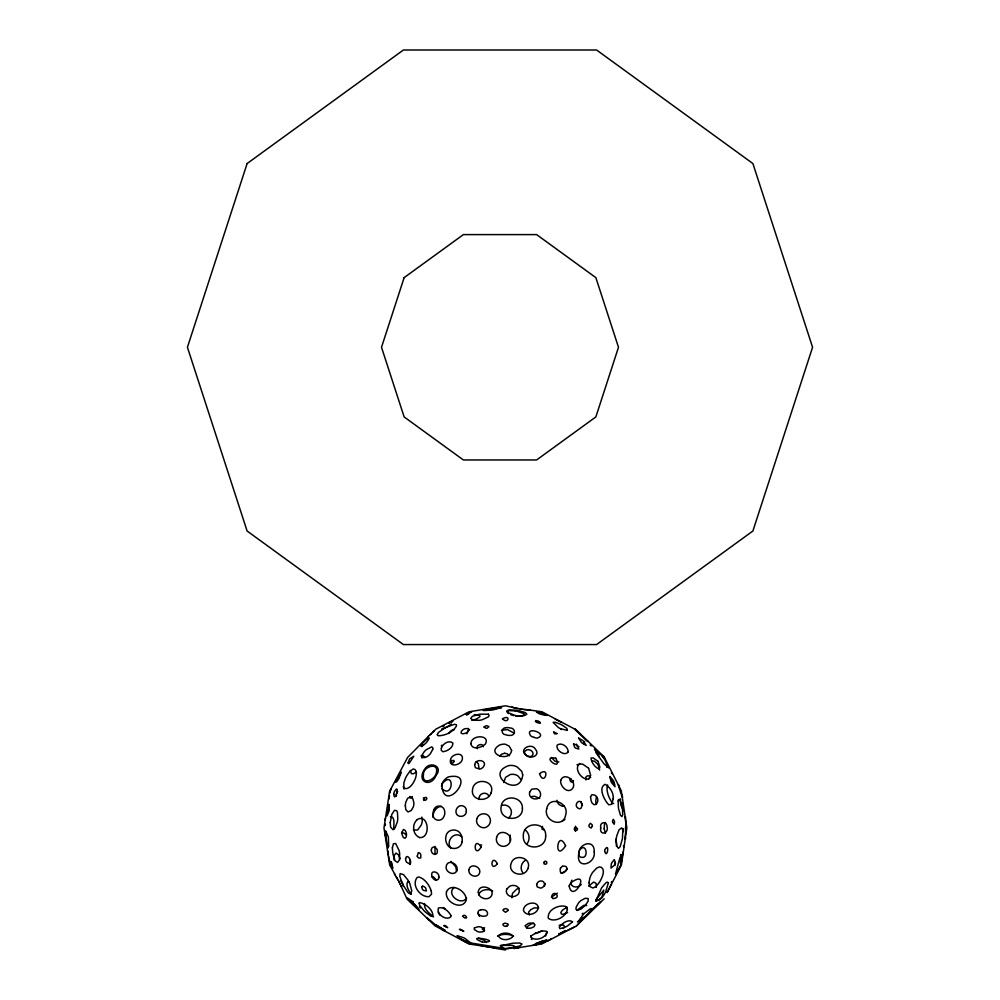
<?xml version="1.0" encoding="UTF-8"?>
<svg xmlns="http://www.w3.org/2000/svg" width="1000" height="1000" viewBox="0 0 1000 1000"><rect width="100%" height="100%" fill="white"/><g stroke="black" fill="none" stroke-linecap="round" stroke-linejoin="round"><path stroke-width="1.5" d="M611 885.438L611.388 884.163L607.075 892.638L621.4 865.013L626.85 827.9L621.287 790.825L604.175 756.963L576.263 729.85L558.125 720.375M437.312 734.775L438.237 735.763C445.225 735.7 452.875 732.138 456.463 725.987L456.337 724.663L454.263 724.325L446.763 727.05A16.725 3.6 -27.6 0 0 444.637 728.162L438.338 732.5L437.312 734.7M391.4 861.975C391.975 870.913 388.787 860.35 388.675 856.525M620.475 798.913L620.65 803.562A10.113 2.188 80.9 0 0 620.875 804.95L623.2 810.512L623.15 807.738M396.375 796.15L396.463 794.862M604.175 828.825L604.5 824.137L605.5 822.45M623.462 828.713L623.438 831.688M503.688 782.525L505.55 777.35L510.35 774.488A9.25 7.8 9.3 0 1 517.712 775.688L521.35 779.912M389.7 790.788L383.975 827.9L389.7 865.013L395.225 874.9M388.4 804.55L388.475 806.95L389.35 806.637M400.312 775.075L401.262 772.05M469.312 713.312L467.95 714.362A3.013 0.65 -27.6 0 1 467.562 714.562L467.25 714.712M572.513 921.85L567.537 925.938A12.837 2.75 -27.6 0 1 565.9 926.775L563.812 927.7M426.637 798.8L426.675 798.388A1.737 1.288 -63 0 0 426.3 797.463L425.138 797.463A1.85 1.15 -63 0 0 424.487 798.188A1.525 0.95 -63 0 0 424.225 798.8A1.837 1.15 -63 0 0 424.15 799.425L424.862 800.362L426.1 799.85A1.737 1.288 -63 0 0 426.625 798.888M441.438 786.162L442.537 782.575A11.725 8.675 -44.3 0 1 448.212 776.95C479.55 770.438 443.4 816.287 441.887 784.675M389 799.025L389.5 795.788M385.238 825.537L385.438 824.2M623.075 852.013L621.25 861.862A9.35 0.663 -80.9 0 1 620.475 863.062L620.638 854.925A9.463 2.037 -80.9 0 1 620.7 854.488M575.487 827.188L577.463 828.6A2.138 1.587 -80.9 0 1 577.25 829.95L575.4 830.938L575.575 826.175M432.7 817.087C433.05 812.325 436.075 806.55 441.413 806.35M396.562 793.925L397.638 791.312M390.125 791.675C392.65 784.137 388.188 795.438 390.062 791.963M510.188 835.062L510.112 840.8M625.5 828.562L625.513 827.25M435.025 854.05L434.988 846.388M598.913 756.462L598.462 754.112L594.475 749.237M390 792.775L390.262 790.9M423.413 774.475C421.675 786.225 435.85 779.675 436.5 772.075C438.562 761.725 422.95 766.787 423.438 774.375M423.462 798.5L423.6 797.75M491.025 793.037C495.975 780.013 474.087 776.85 472.575 789.362C470.312 800.775 487.675 802.962 491.012 793.05M527.925 868.5C532.238 857.638 514.237 852.962 511.163 863.35C507.125 873.812 524.425 878.775 527.925 868.525M571.462 881.488C569.462 887.887 578.288 888.388 581.275 884.438M462.887 916.175C464.263 913 469.275 919.175 464.85 917.938A2.475 1.212 27.6 0 1 463.925 917.45L462.9 916.188M615.513 862.85L614.987 865.45M512.575 936.825L512.775 935.962C509.95 932.163 501.163 932.163 498.35 935.962C500.913 940.812 508.938 940.65 512.575 936.838M478.975 767.9L478.288 763.713L476.175 761.6M596.263 887.35L596.15 883.375L593.663 882.05L588.65 886.125M385.037 819.925L385.2 819.212A9.5 0.675 -80.9 0 1 385.6 817.938M410.05 796.425L410.2 797.987L411.463 797.775M479.25 797.275L479.225 799.463M479.263 797.25C480.037 792.487 487.625 791.637 488.988 796.462M543.837 862.325L544.138 863.975L545.8 864.212A1.65 1.388 -44.3 0 0 546.8 863.225L546.587 861.587L544.9 861.275M479.538 916.438L477.837 913.3M571.5 881.162L571.812 880.163M560.312 868.587C558.862 880.575 573.737 864.987 562.625 866.175M579.125 851.513L578.65 853.888A5.312 3.938 -63 0 0 579.825 856.737C589.775 861.388 586.512 840.387 579.525 850.325M625.7 838.2L625.513 838.775A11.762 0.825 -80.9 0 1 625.062 837.062L626.188 827.9L625.2 816.562L625.7 817.6M478.625 894.8C480.613 889.325 488.075 888.487 492.675 890.962M596.512 796.625L595.8 800.425A6.312 3.95 80.9 0 0 596.45 804.438M526.538 927.938L525.087 925.65L528.425 923.438A5.9 2.913 -9.3 0 1 530.812 923.05L533.475 923.375L535.013 924.837L534.025 926.712L531.587 927.875A5.9 2.913 -9.3 0 1 529.2 928.263C522.913 928.787 531.388 923.25 533.625 923.25M424.625 903.55C423.425 909.2 429.675 913.525 433.525 916.85M578.962 746.637L576.975 745.925L576.538 744.15M466.825 733.763L468.125 731.188M595.925 899.712L603.875 890.05L601.938 897.212L598.8 899.938M441.975 783.95C454.988 768.525 453.45 799.837 441.75 788.525M424.475 769.613C416.15 781.75 430.938 788.288 436.15 775.25C443.775 765.975 429.1 760.562 424.487 769.6M389.888 790.837L407.6 757.45L428.413 736.35M499.6 756.275L501.538 754.225L504.562 753.275M614.275 823.85L614.538 821.925A2 0.712 80.9 0 0 614.4 821.112L613.275 819.325L612.487 821.3A2.637 1.3 80.9 0 0 612.663 822.362L614.025 823.988M606.675 767.212L607.55 766.538L608.612 767.938M535.95 720.487L536.337 721.688L540.237 723.1M588.675 779C582.125 780.575 573.675 769.025 579.225 764.137L579.675 763.438M560.45 868.363L560.85 867.688M611.275 882.325L611.763 881.513M546.487 932.738L545.55 935.962M410.2 860.138L409.988 864.513M466.625 898.037C461.025 906.587 445.425 893.875 454.363 887.4M432.962 732.125L435.688 729.275L469.1 711.787L505.55 705.8L517.888 708.55M567.288 869.05L565.662 871.137L561.163 873.288M594.087 907.738L593.55 908.562L599.012 903.675M441.275 745.913L441.838 745.175M468.35 731.038L468.438 728.55L464.963 728.675A5.1 2.5 -27.6 0 0 463.05 729.675L461.4 731.263L461.087 733.062L462.738 733.838L464.963 733.4A5.1 2.5 -27.6 0 0 466.875 732.4L469.712 729.5M421.8 746.65L422.912 744.538L420.725 745.65M585.388 905.238L588.162 901.087L588.15 898.512L585.262 898.275L581.075 900.475A8.612 4.237 -44.3 0 0 578.413 903.1L576.163 907.15L575.938 909.125L577.212 910.425L581.15 908.975L585.388 905.238M560.862 867.675L562.4 866.287M562.3 821.15L564.975 819.475M599.725 902.938L600.962 901.325L597.475 904.212M542.487 826.4L542.038 829.188L544.25 829.963M607.65 784.912C605.6 790.662 609 798.312 612.525 803.263L613.713 803.525M486.15 942.463L484.712 940.562L478.612 938.175M505 948.562L510.588 947.987A14.275 0.988 -9.3 0 0 512.525 947.663L520.138 945.863L522.025 944.087L519.738 943.025L513.15 943.175L500.238 945.863L504.625 948.487L470.538 942.95M553.125 898.562L551.538 897.013L557.35 893.162M417.088 819.688C411.675 824.463 412.675 834.712 419.525 837.537M434.062 730.875L431.887 733.088M594.888 906.825L595.938 905.725M582.2 913.925L582.925 913.188M527.25 843.512C530.337 839.3 529.375 833.025 525.175 829.938M576.487 925.863L584 917.75A12.062 0.85 -44.3 0 0 582.3 918.388L577.4 921.963M596.5 905.175L597.137 904.55M567.575 912.562L562.888 914.375L561.413 914L560.775 912.588L562.413 910.138L567.05 907.188M576.975 910.2L583.725 905.4L586.737 905.487M508.363 818.15C511.575 815.913 512.475 811.213 510.075 808.037A7.325 7.275 0.2 0 0 504.162 805.05L502.038 805.375M577.675 924.725L604.175 898.838M431.637 733.337L430.312 734.688M431.312 733.662L428.363 736.312M411.5 797.738L412.013 797.2A2.587 1.613 -63 0 0 412.388 796.538M507.45 925.688L508.038 924.975A2.675 1.675 -9.3 0 0 508.013 924L505.037 923.088L503.1 924A2.675 1.675 9.3 0 0 503.062 924.975L503.65 925.688A2.837 1.775 9.3 0 0 505.075 926.325L506.037 926.325M525.312 860.337C521.175 862.8 519.8 868.662 522.675 872.562M575.237 827.312L574.587 828.062A1.887 1.587 -80.9 0 0 574.35 829.55L575.4 830.938M545.312 883.438L544.5 886.025M563.062 928.512L564.562 926.812L563.7 925.075L559.163 925.275M451.325 724.075L447.55 726.637M416.45 772.025L413.413 773.737L411.425 773.7L410.3 770.413M588.837 778.95L590.675 775.35L588.575 768.213M531.163 909.475L534.4 907.825L538.737 908.05M565.612 930.662L558.65 934.212L565.725 930.5M417.125 819.65C428.325 812.613 431.538 838.363 419.65 837.588M530.575 909.9L528.525 912.2L529.4 915.013M541.812 930.738L538.438 932.65L535.363 933.075M466.312 714.625L466.688 714.938M579.288 764.1L582.638 764.1L588.562 768.2M466.562 714.488L469.325 713.162M542.062 943.863L550.2 939.475A11.688 0.825 -27.6 0 0 551.525 938.525M442.788 726.712L444.137 725.938M567.362 730.362L566.925 728.413L562.1 725.088A12.825 2.75 27.6 0 0 560.475 724.25L555.013 722.175L553.125 722.4L558.5 727.663A15.2 5.4 27.6 0 0 560.475 728.675L567.25 730.413M547.163 941.312L576.025 926.188M541.213 941.475C562.312 936.338 520.887 949.975 541.213 941.488M574.6 926.95L567.575 930.263M390.4 816.712C395.675 816.513 393.375 825.7 393.825 829.25M598.987 899.987L596.55 900.837L595.975 899.9M591.65 760.788L594.362 761.125L597.425 763.9A5.75 2.05 63 0 1 598.538 766.062L599.612 770.075M401.525 833.25L403.862 832.938L405.763 834.675M522.188 715.863L523.85 715.138L524.062 713.688L516.888 711.162A13.625 2.938 9.3 0 0 515.037 710.863M505.487 727.7C500.725 728.275 501.213 734.762 505.887 734.788A5.9 3.7 9.3 0 0 509.637 735.4C515.788 736.213 516.1 727.938 509.975 727.925A5.9 2.913 9.3 0 0 507.925 727.588L505.55 727.675M497.488 936.087C502.362 933.775 508.762 933.775 513.638 936.087M563.65 927.775L559.938 928.662L559.263 927.3C561.538 923.45 568.763 918.713 572.513 921.775M546.475 940L535.163 943.725M450.988 722.562L451.925 722.237M570.875 778.5C568.513 779.312 571.087 783.35 572.938 781.975A2.175 1.613 63 0 0 573.425 780.812L573.413 780.6M513.975 948.55L515.55 948.2M501.413 730.25L507.537 729.6L514.5 733.312M578.562 764.6L576.987 764.712M441.575 729.087L446.175 727.362A10.8 2.312 -27.6 0 0 447.55 726.637M530.35 710.113L542 711.787L557.938 720.275M431.587 876.7L433.225 876.762L435.087 878.587A4.062 2.537 44.3 0 1 436.138 880.387M420.938 755.962L423.15 755.525L425.025 757.7M487.163 709.837L501.5 707.65M471.8 720.387L476.712 718.925L479.913 716.7L479.65 715.013L474.237 714.638M471.587 712.1L465.688 714.112L471.525 711.637M516.55 948.025L541.312 944.013M584.625 741.525L583.638 742.513L584.25 744.05M508.212 948.6L514.15 947.225L514.788 946.338L512.825 945.425L500.737 945.337M515.2 948.2L516.475 947.975M508.062 948.625L504.787 948.925M480.925 909.825C476.925 909.788 477.238 915.188 480.887 915.738A4.662 2.925 9.3 0 0 483.862 916.225C489.462 916.688 488.188 909.85 483.587 909.775A4.2 3.113 9.3 0 0 481.138 909.788M516.237 948.075L517.562 947.812M454.387 729.587L452.125 730.225A3.275 1.163 -27.6 0 0 450.887 730.875L448.713 733.538M536.25 944.963L532.725 945.312M558.837 761.975L555.112 761.325L551.438 757.487M531.75 796.525L534.575 796.263L539.65 798.375M517.9 947.775L518.95 947.712M521.712 715.987L519.45 715.938M564.175 806.162L562.175 806.225L559.25 804.663A5.888 4.963 63 0 1 557.013 800.288M484.625 927.8L482.2 928.988L484.462 930.987M504.613 753.275L507.137 753.75L509.487 755.775M530.363 710.062L522.05 709.2M400.2 884.1L406.925 898.838L434.975 925.837L469.1 944.013L489.1 946.975M489.263 947L496.975 948.337L481.25 945.75L482.137 946.15M470.25 943.012C466.05 941.6 458.9 938.612 457.088 935.638L463.537 937.675A12.188 2.637 27.6 0 1 465.087 938.487L470.688 942.913M519.35 715.925L517.925 715.837A7.512 2.7 9.3 0 1 514.888 715.337L508.663 712.913L506.95 710.875L509.05 709.887L516.2 710.188A15.588 3.375 9.3 0 1 518.325 710.537L525.212 712.55L526.875 714.15L524.562 715.525L516.65 716.1A7.275 2.6 9.3 0 1 515.662 716M526.575 709.812L528.913 710.037M536.462 712L541.75 712.6L547.238 715.462M552.888 898.538C562.438 898.4 553.488 888.088 551.538 897.013M523.587 709.488L525.337 709.712M515.037 710.863L508.8 710.6L506.95 711.462L507.2 712.4M521.388 709.1L522.15 709.275M527.975 756.112L530.025 756.525A4.588 3.4 27.6 0 0 532.475 755.525C535.087 751.5 528.175 747.562 525.288 750.938A4.4 3.262 9.3 0 0 524.6 753L525.037 754.188M521.438 709.163L520.025 708.925M560.588 729.15L561.763 729.513M496.025 948.438L505.55 950M520.425 708.938L517.875 708.5M503.05 948.625L501.8 948.388M482.113 941.9C462.362 933.95 504.55 941.475 483.4 942.113A9.488 2.087 9.3 0 1 482.1 941.925M488.363 714.225L480.65 714.163A17.087 3.688 -9.3 0 0 478.35 714.55L472.3 716.325L470.725 718.475L473.062 720.075L478.825 720.337A7.938 2.85 -9.3 0 0 482.038 719.812L488.5 716.825L489.113 715.312L488.363 714.225M513.7 715.625L510.9 714.812M413.375 829.95L417.6 830.062L421.3 824.975A8.875 6.575 -80.9 0 0 422.212 819.338L421.838 817.113M555.05 718.612C553.75 718.637 561.9 722.913 561.175 721.812M463.85 931.2L459.35 929.4M575.638 729.388L574.587 729.137L586.462 740.562A9.363 0.663 44.3 0 0 587.788 741.062L587.475 740.65M531.287 939.237L532 939.525M445.225 925.6C440.95 924.638 450.087 928.8 445.387 925.675M442.438 930.062L444.7 930.913A11.762 0.825 27.6 0 0 443.575 929.525L435.438 924.812M443.913 925.725L444.812 926.175A15.875 3.4 27.6 0 1 446.825 927.237L447.713 927.712M385.412 832.013C386.413 836.188 386.025 844.388 388.688 846.55L388.363 836.925L385.637 830.888L385.513 832.438M409.35 881.75L407.75 881.587C405.412 885.65 408.825 890.688 411.15 894.25M555.775 758.2C539.637 755.1 563.312 773.062 555.85 758.263M480.913 844.7L481.662 845.088M445.387 930.537L444.812 930.238A10.037 0.725 27.6 0 1 443.512 929.587L435.825 924.712M465.613 942C483.688 949.938 448.4 932.25 465.5 941.938M526.025 755.15L527.35 755.85M445.35 908.938L443.45 907.487M413.363 901.725L411.725 901.025C394.275 887.638 432.337 923.125 413.537 903.288A4.562 0.975 44.3 0 0 413.05 902.825L411.112 901.062L418.375 908.988M525.712 754.925C529.975 759.7 540.925 755.913 535.462 749.212C531.6 742.225 518.288 749.137 525.913 755.15M450.925 861.413L455.775 866.787L456.625 871.425M461.625 836.8C454.525 830.362 445.475 841.137 450.688 847.913M605.5 833.35L604.175 828.863M507.663 712.887L508.5 713.612M582.438 805.375L581.038 802.387A2.737 2.025 63 0 1 581.188 801.625M590.112 745.025L591.125 745.962M435.387 924.762L426.95 917.65L428.65 920.05M598.05 761.375L593.188 757.925L591.025 757.987C591.125 762.113 595.2 767.763 599.163 769.05L599.862 766.988L598.05 761.388M419.513 906.912L420.4 907.938M403.175 786.712C405.337 791.05 410.25 787.113 412.088 784.562A12.375 6.1 -63 0 0 415.262 778.75C416.388 775.788 417.738 769.212 413.175 768.925L409.562 771.712L407.05 775.238A9.3 3.325 -63 0 0 405.262 778.75L403.888 782.8L403.725 787.475M590.688 777.663C589.075 773.75 584.2 776.388 585.975 779.938M614.587 784.237L610.413 778.037A16.438 3.525 63 0 1 609.688 776.612M423.938 800.475L423.475 799.463M394.375 873.825L398.387 880.662M477.4 748.675C475.075 745.075 483.225 742.45 483.363 746.762M438.125 912.125L439.65 914.938M619.438 786.938C615.388 776.912 624.725 805.55 622.087 795.062M615.938 839.125L616.712 844.7A5.838 2.087 -80.9 0 1 616.5 846.213M396.3 876.838L397.638 879.25M611.438 772.85L611.9 773.737M398.387 880.512L399.55 882.812M417.262 856.188L417.525 856.7A3.287 2.05 63 0 0 418.688 857.987L420.737 857.975L420.825 855.062A3.188 2 80.9 0 0 420.112 853.462L419.3 852.8A3.038 1.9 80.9 0 0 418.188 852.837L417.262 856.162M399.175 882.212L400.138 884.163M402.113 882.862L402.6 883.875A17.9 3.85 63 0 0 403.762 886.15L408.312 892.913L410.637 894.163L411.763 890.775L409.9 883.875A9.75 3.487 63 0 0 408.025 880.188L403.537 874.625L400.15 873.575L399.8 876.188L402.113 882.862M400.513 884.963L401.312 886.675M388.088 847.113L388.312 847.85M400.163 858.787L398.45 854.788L396 853.075L394.212 855.45L394.087 860.075M391.525 862.875C386.488 855.275 396.2 878.35 391.525 862.9M384.663 833.562L385.487 835.925L385.6 834.163M403.837 787.438L404 789.112M622.463 803.037L622.688 804.4M388.475 855.263L387.9 850.913M511.9 897.763L512.487 893.363L516.65 889.212A9.4 7.925 -9.3 0 1 519.163 888.188M517.087 708.337A8.863 0.625 9.3 0 1 511.675 707.05M544.025 862.45A1.65 1.388 -44.3 0 1 545.013 861.462M387.675 847.175A10.2 0.725 80.9 0 1 388.088 847.113M507.375 925.763A2.675 1.675 -9.3 0 1 506.05 926.363M400.438 880.675A3.137 0.675 63 0 1 401.025 880.987L402.175 882.7A4.537 0.988 63 0 1 402.475 883.275L403.2 885.688A3.137 0.675 63 0 1 402.5 885.562M533.987 737.337A6.587 4.125 9.3 0 1 530.712 735.863C523.675 725.413 549.3 733.575 537.375 738.062A6.7 4.188 27.6 0 1 534 737.35M623.488 845.487A9.338 0.663 -80.9 0 1 623.587 847.225M392.375 847.763L392.663 851.812A7.388 1.6 80.9 0 0 393.162 854.875L395.05 860.738L397.55 862.487L399.387 860.025L399.675 853.975A8.3 2.975 80.9 0 0 399.137 850.612L395.637 843.462L393.438 843.787L392.375 847.763M431.325 849.862C430.8 852.487 434 855.7 436.438 853.888A4.05 3 63 0 0 437.325 851.712C438.137 847.65 431.788 844.638 431.325 849.862M431.275 890.95L431.55 894.2L428.925 896.737C419.837 897.15 411.087 884.9 417.2 877.425L419.15 877.025C425.25 879.137 429.237 885.113 431.275 890.95M446.463 891.825C444.325 901.95 461.9 911.137 466.138 900.35C467.3 891.237 450.95 881.75 446.463 891.825M582.2 804.875L581.112 808.125A3.9 2.9 80.9 0 1 579.3 808.737C571.763 806.25 580.337 796.062 582.2 804.875M386.962 814.825L387.025 815.938L389.087 810.95A8.938 1.938 -80.9 0 0 389.3 809.737L388.888 804.362L386.962 814.825M470.9 743.713C472.113 750.6 481.9 747.588 485.4 744.013C490.613 734.438 470.962 734.475 470.9 743.713M511.587 750.362C510.087 762.95 484.712 753.913 499.5 745.1A8.938 6.625 -9.3 0 1 505.163 744.175L509.2 746.125L511.587 750.362M538.325 907.05C538.175 914.15 526.25 917.425 523.488 910.525C522.975 903.512 536.263 899.712 538.325 907.05M622.15 854.55L621.038 864.887L615.438 874.237L619.763 858.425L622.15 854.55M390.238 822.6L390.625 827.175L393.075 829.762L395.037 827.9L397.238 822.138A8.438 3.025 -80.9 0 0 397.788 818.725L397.488 812.575L396.675 810.662L394.438 810.325L391.763 814.538L390.238 822.6M594.225 851.938C595.988 863.988 575.887 870.362 578.713 854.075C578.3 843.438 594.888 838.375 594.225 851.938M600.737 827.9C599.338 835.9 608.763 833.675 607.125 827.062C607.188 820.588 599.212 821.637 600.737 827.9M616.112 841.012L616.525 845.8L618.475 848.413L620.112 846.712L622.163 839.6A16.025 3.462 -80.9 0 0 622.513 837.412L622.788 830.037L621.763 827.875L619.1 829.737L616.788 835.775A8.838 3.162 -80.9 0 0 616.225 839.35L616.112 841.012M395.637 781.938L396.775 781.675L398.85 778.587A8.162 1.762 -63 0 0 399.387 777.55L400.5 772.85L395.637 781.938M405.312 805.588L405.812 809.65L408.038 811.975L411.163 810.575L413.188 807.188A6.637 4.15 -80.9 0 0 413.862 802.962L413.013 799.112L410.675 796.812L407.638 798.288L405.887 801.975A8.938 4.412 -80.9 0 0 405.312 805.588M604.675 851.1C607.05 860.188 609.987 841.688 604.925 849.55A3.837 1.887 -80.9 0 0 604.675 851.1M478.288 892.138C478.425 898.225 487.362 901.112 491.087 896.425C496.587 888.312 478.825 882.325 478.288 892.138M421.65 886.963L422.362 889.212A3.825 1.875 44.3 0 0 423.55 890.375L426.4 890.975L425.763 888.162A3.825 1.875 44.3 0 0 424.588 887L422.625 885.9L421.65 886.963M588.95 882.613L589.712 886.5L592.925 888.012L596.163 886.388L599.525 882.163A12.45 4.45 -63 0 0 601.925 877.463C603.237 874.4 604.688 869.587 601.337 867.3L599.412 866.912L596.65 868.138L592.587 872.438A13.3 6.55 -63 0 0 590.025 877.463L588.95 882.613M546.725 808.675C543.062 821.062 563.612 829.062 565.763 814.525C569.225 802.788 549.362 795.025 546.725 808.675M618.175 800.95L618.387 807.225A13.55 4.85 80.9 0 0 618.688 809.125L620.462 815.163L621.862 816.625L622.737 814.788L622.5 808.487A13.675 2.95 80.9 0 0 622.188 806.625L619.688 799.4L618.538 799.575L618.175 800.95M408.175 762.712L408.325 763.7L409.275 763.188L413.825 756.225L409.625 758.9L408.175 762.638M608.425 882.725L605.638 891.862A17.212 3.713 -63 0 1 604.525 894.062L601.638 898.2L595.65 901.225L601.688 887.725L605.625 883.1L607.112 882.075L608.425 882.725M393.85 794.4C394.637 804.2 400.675 780.85 394.125 792.2A6.612 1.45 -80.9 0 0 393.963 793.162L393.85 794.4M522.725 774.95C520.25 798.962 483.75 774.562 508.688 765.625A10.725 9.05 9.3 0 1 517.225 767.013L521.712 771.3L522.725 774.95M539.513 773.713C544.525 787.575 550.9 765.088 539.513 773.713M615.262 862.45L615.225 863.037A5.088 1.812 -63 0 1 614.65 864.475A3.9 1.4 -63 0 1 614.125 865.462L611 868.062L611.263 863.988A3.9 1.388 -63 0 1 612.013 862.513L614.275 859.538L615.262 862.45M401.95 832.25L401.938 833.175A5.188 2.55 80.9 0 0 402.275 835.263L403.288 837.4L404.925 838.275L406.213 836.925L406.512 834.575A5.188 2.55 80.9 0 0 406.175 832.487L405.163 830.35L403.512 829.475L401.95 832.25M405.6 858.675L405.7 860.375A4.95 2.438 63 0 0 406.65 862.237L409.913 864.15C412.725 861.787 406.85 852.325 405.6 858.675M457.05 869.625C455.75 876.925 444.925 872.638 446.2 866.438C447.225 858.812 458.188 863.288 457.05 869.625M468.925 869.625C467.75 875.7 477.713 879.1 479.613 872.913C481.475 866.6 470.412 862.6 468.925 869.625M497.4 863.662C489.588 873.512 490.887 852.613 497.4 863.662M529.637 792.138C527.587 800.975 543.425 801.425 540.138 792.237A5.875 5.337 44.3 0 0 536.6 788.725L531.725 789.163L529.637 792.138M460.138 929.362L463.15 930.938L460.138 929.362M540.15 722.55L538.1 722.763A2.1 0.75 9.3 0 1 537.263 722.625L535.388 721.438L537.537 720.913A2.1 0.75 9.3 0 1 538.387 721.05L540.15 722.55M556.925 733.575L555.15 733.975A2.312 1.137 27.6 0 1 554.288 733.525L553.575 731.825L556.925 733.575M613.188 798.713L611.85 804.3L608.737 804.788C604.538 800.525 597.75 787.738 605.163 784.338C610.05 787.163 613.8 792.862 613.188 798.713M438.875 877.2C439.338 880.55 434.637 880.975 433.225 878.55A4.25 2.662 63 0 1 431.925 876.025C429.963 869.2 439.762 871.75 438.875 877.2M560.688 780.413C559.738 786.1 567.987 794.625 572.663 788.363C577.463 781.125 564.087 771.388 560.688 780.413M484.062 727.025L486.1 728.312A2.913 1.438 -9.3 0 0 487.275 728.125L488.963 726.625L486.887 725.75A2.913 1.438 -9.3 0 0 485.712 725.938L484.075 727M590.538 796.762L591.075 800.45A5.787 3.625 80.9 0 0 592.388 803.35C595.85 807.688 599.538 800.512 597.062 797.5A5.95 3.725 63 0 0 594.95 795.15L591.888 794.7L590.538 796.762M432.688 749.412L430.5 753.538A7.425 3.65 -44.3 0 1 428.212 755.8A9.35 4.6 -44.3 0 1 426.65 756.912L421.775 757.825L421.763 755.45L424.312 751.637A6.488 2.312 -44.3 0 1 426.325 749.663L431.775 746.85L433 748.062L432.688 749.412M441.375 748.225L441.2 750.175L442.788 751.712C447.175 751.363 453.125 747.837 452.875 743.025C448.925 739.762 442.587 743.725 441.375 748.225M567.375 909.463C566.138 916.912 554.425 923.1 548.237 918.25C547.275 909.912 558.138 904.625 565.4 906.35L566.888 907.412L567.375 909.463M592.362 826.175L591.087 828.1L589.225 826.787A2.612 1.938 80.9 0 1 588.95 825.125L590.375 823.288L592.125 824.712A2.3 1.438 80.9 0 1 592.362 826.175M481.138 847.1C473.462 859.675 473.013 834.6 481.138 847.1M522.413 808.162C523.2 822.6 498.413 821.312 501.138 806.663C502.463 794.112 522.65 795.675 522.413 808.162M454.012 761.25L453.8 762.075A1.775 1.312 -44.3 0 1 452.938 762.925L451.613 763.025L451.238 761.912A1.85 1.15 -44.3 0 1 451.5 761.375A1.512 0.938 -44.3 0 1 452.238 760.65L453.5 760.387L454.012 761.25M496.613 837.25L496.337 839.35A7.15 7.1 36 0 0 499.338 845.075L501.362 846.062A7.113 7.062 0 0 0 509.175 843.45C515.513 835.088 499.663 826.95 496.613 837.25M476.863 818.713C474.787 824.712 482.55 830.45 487.537 826.4A7.113 7.062 -71.9 0 0 489.188 816.575C486.188 811.912 478.263 813.375 476.863 818.713M545.675 835.925C546.175 850.462 522.5 850.788 523.3 835.925C522.812 821.25 546.562 821.137 545.675 835.925M565.575 845.8C553.625 863.85 557.05 827.55 565.575 845.8M419.2 903.15L419.613 905.275L423.8 910.5A14.837 3.188 44.3 0 0 425.363 912.025L430.725 916.125L432.863 916.488C433.462 910.1 426.163 904.137 420.275 902.675L419.2 903.15M578.688 738.112L581.213 742.163A8.137 1.737 44.3 0 0 582.062 742.987L586.188 745.45L583.663 741.4A8.137 1.762 44.3 0 0 582.812 740.562L578.688 738.112M595.525 750.375L595.975 752.725L604.012 763.838L607.875 767.175L605.1 760.125L602.087 755.462L604.012 757.087L604.987 759.412L601.413 755.113L595.525 750.375M450.525 759.862C448.675 768.112 461.475 765.212 462.337 759.2C463.775 751.363 451.15 753.787 450.525 759.862M474.65 764.675L475.363 767.625L479.487 769.1A4.85 4.088 -27.6 0 0 483.075 767.237C488.638 760.6 475.962 757.613 474.65 764.675M569.175 886C572.875 904.575 591.975 868.25 571.237 882.45A8.012 5 -44.3 0 0 569.175 886M451.012 915.625L450.737 916.938C445.875 921.05 436.05 913.925 438.462 908.037C443.3 906.25 448.913 911.513 451.012 915.625M466.35 811.112C466.425 818.062 455.375 818.162 455.988 811.112A5.725 5.2 -63 0 1 458.162 806.888C461.287 803.812 467.025 806.787 466.35 811.112M502.45 718.787C508.312 724.862 511.287 713.9 502.45 718.787M530.9 935.987L530.662 937.05C535.438 941.587 544.562 938.312 547.275 932.6L547.175 931.525C542.087 929.65 535.363 933.213 530.9 935.987M536.613 884.475L537.238 886.925L540.562 888.112A3.8 2.812 -27.6 0 0 543.462 886.612C545.925 884.475 543.775 880.238 540.562 880.987A3.912 3.287 -27.6 0 0 537.675 882.487L536.613 884.475M568.188 751.85C564.975 756.838 555.513 750.163 557.112 745.188C561.375 741.85 568.275 746.737 568.188 751.85M506.75 889.137C505.188 892.362 507.762 896.1 511.175 896.475A6.288 5.3 -9.3 0 0 516.175 895.662C521.125 893.625 519.875 885.913 514.525 885.55A6.288 5.3 -9.3 0 0 509.525 886.363L506.75 889.137M508.025 910.45L505.55 912.312L503.075 910.45A2.5 1.863 9.3 0 1 503.475 909.275L505.55 908.575L507.638 909.275A2.5 1.863 -9.3 0 1 508.025 910.45M462.013 841.85C461.188 849.375 450.087 851 447.025 844.05A8.988 7.575 80.9 0 1 445.875 836.888C446.438 829.112 457.488 827.525 460.775 834.225A9.625 8.75 80.9 0 1 462.013 841.85M247.113 163.55L187.425 347.275L247.113 531.013L403.413 644.562L596.587 644.562L752.887 531.013L812.575 347.275L752.887 163.55L596.587 50L403.413 50L247.113 163.55M404.137 277.638L381.512 347.275L404.137 416.925L463.387 459.963L536.613 459.963L595.862 416.925L618.488 347.275L595.862 277.638L536.613 234.6L463.387 234.6L404.137 277.638M592.337 908.538C588.85 912.7 582.562 920.4 578.413 921.25L583.188 914.575A14.938 3.225 -44.3 0 1 584.763 913.025L590.175 908.9L592.337 908.538M420.9 745.175C420.513 747.962 424.6 744.312 425.513 743.413A9.375 2.013 -44.3 0 0 426.5 742.45C434.225 732.1 422.987 742.175 420.9 745.175M474.412 927.862L474.25 929.45L477.7 931.688A6.138 3.025 9.3 0 0 480.175 932.087L482.95 931.75L484.55 930.238L483.512 928.275L480.988 927.075A6.138 3.038 9.3 0 0 478.512 926.663L474.412 927.862M573.575 743.888L574.525 746.988A3.812 1.875 44.3 0 0 575.7 748.15L578.85 749.05L577.625 746.038A3.15 1.125 44.3 0 0 576.638 745.075L573.575 743.888M434.062 809.4L433.9 809.725A8.075 5.987 -80.9 0 0 433.075 814.837C433 820.95 441.6 822.212 443.775 816.775A6.913 5.825 -80.9 0 0 444.663 811.275C444.35 805.7 436.125 803.8 434.062 809.4M609.85 776.538L611.075 781.625A8.888 1.925 63 0 0 611.65 782.763L615.062 786.737L613.85 781.625A8.888 1.913 63 0 0 613.275 780.487L609.862 776.513M448.725 723.05L452.738 721L448.725 723.05M545.962 715.362C531.475 712.95 537.987 709.312 545.962 715.362M499.05 708.225L493.038 709.875A7.825 1.688 -9.3 0 1 491.962 710.05L484.913 710.487A9.525 0.675 -9.3 0 1 484.8 709.725L499.738 707.275A9.525 0.675 -9.3 0 1 499.85 708.037L499.05 708.225"/></g></svg>
